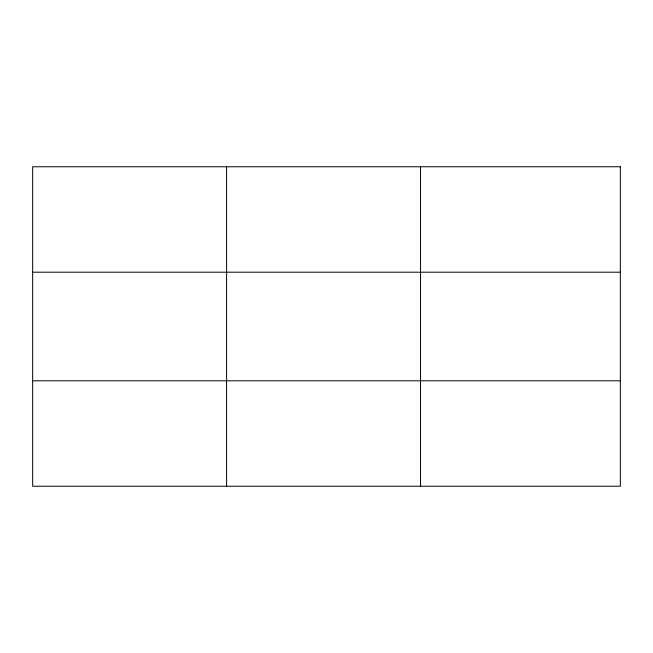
<?xml version="1.0" encoding="UTF-8"?>
<svg xmlns="http://www.w3.org/2000/svg" width="653" height="653" viewBox="0 0 653 653"><rect width="100%" height="100%" fill="white"/><g stroke="black" fill="none" stroke-linecap="round" stroke-linejoin="round"><path stroke-width="0.98" d="M226.591 166.768L226.591 486.232M420.532 166.768L420.532 486.232M32.65 272.195L620.35 272.195M32.65 380.805L620.35 380.805M620.35 166.768L620.35 486.232L32.65 486.232L32.65 166.768L620.35 166.768"/></g></svg>
